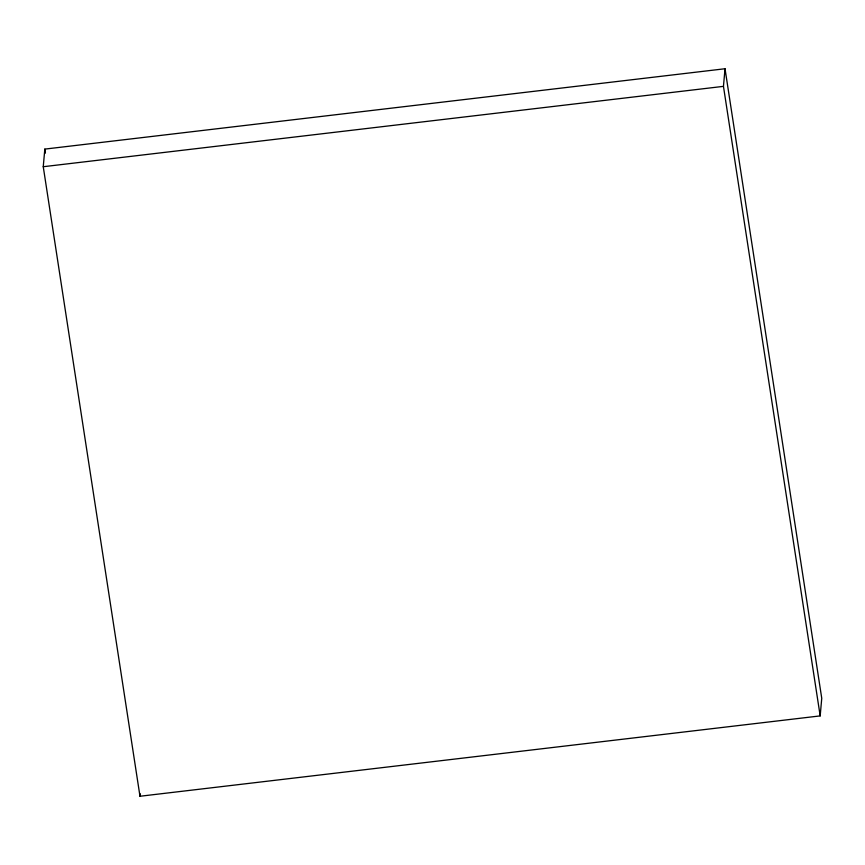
<?xml version="1.0" encoding="UTF-8"?>
<svg xmlns="http://www.w3.org/2000/svg" width="865" height="865" viewBox="0 0 865 865"><rect width="100%" height="100%" fill="white"/><g stroke="black" fill="none" stroke-linecap="round" stroke-linejoin="round"><path stroke-width="1.3" d="M43.25 166.718L44.818 149.104L725.021 68.746L821.75 698.282L820.182 715.896L139.979 796.254L43.25 166.718L723.454 86.359L725.021 68.746M139.979 796.254L140.195 793.735M723.454 86.359L820.182 715.896M44.818 149.104L45.434 153.105"/></g></svg>
